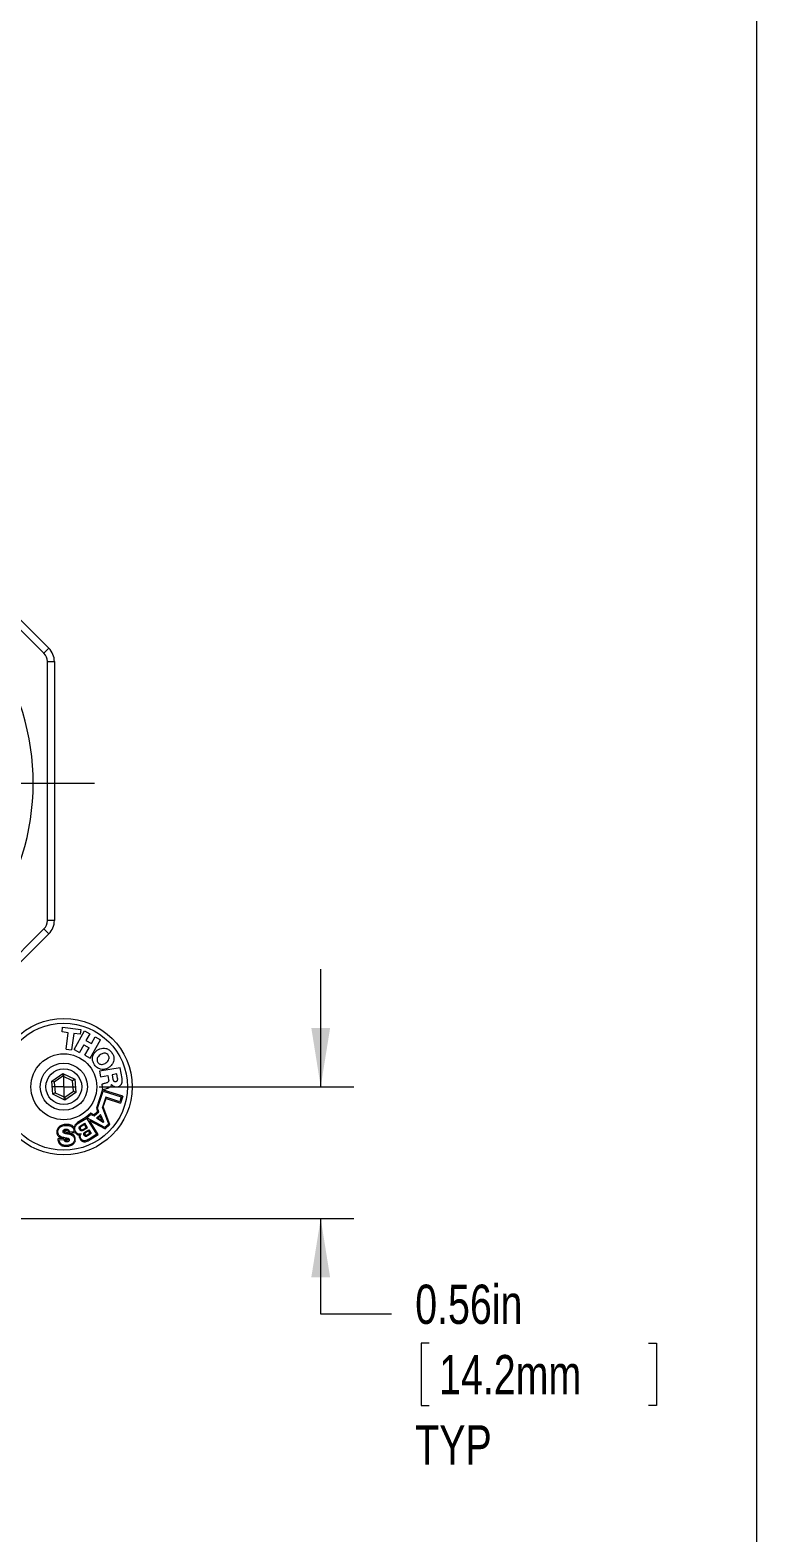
# Model space of a CAD drawing. Header units: inches. Extents: x 0.1 to 10.9, y 0 to 8.5.
# Drawn here: x 9.401 to 10.944, y 2.325 to 5.517 of the extents above; entities that cross this region are included whole.
import ezdxf

# ---------------------------------------------------------------- set-up
doc = ezdxf.new("R2010")
doc.units = ezdxf.units.IN
doc.header["$MEASUREMENT"] = 0
doc.styles.add('SLDTEXTSTYLE0', font='TXT', dxfattribs={"width": 0.75})
doc.dimstyles.new('SLDDIMSTYLE1', dxfattribs={"dimtxt": 0.083333, "dimasz": 0.125, "dimexe": 0, "dimexo": 0.0625, "dimgap": 0.020833, "dimtad": 0, "dimtih": 1, "dimtoh": 1, "dimlfac": 2, "dimrnd": 1e-09, "dimdsep": 46, "dimtxsty": 'SLDTEXTSTYLE0', "dimsah": 1, "dimcen": 0.09, "dimadec": 0, "dimazin": 2, "dimtfac": 1, "dimtmove": 0, "dimatfit": 0, "dimfxl": 1, "dimfrac": 2, "dimtolj": 1, "dimtzin": 12, "dimarcsym": 0})

# ---------------------------------------------------------------- blocks, each defined once
blk = doc.blocks.new('_D_5')
at = {"color": 8, "linetype": 'Continuous', "lineweight": 0}
for p, q in [((10.018, 3.2731), (10.018, 3.5231)), ((9.5474, 3.2731), (10.088, 3.2731)), ((9.0674, 2.9931), (10.088, 2.9931)), ((10.018, 2.7902), (10.018, 2.9931)), ((10.168, 2.7902), (10.018, 2.7902)), ((10.2483, 2.7283), (10.2314, 2.7283)), ((10.2314, 2.7283), (10.2314, 2.5959)), ((10.7143, 2.7283), (10.7312, 2.7283)), ((10.7312, 2.7283), (10.7312, 2.5959)), ((10.2314, 2.5959), (10.2483, 2.5959)), ((10.7312, 2.5959), (10.7143, 2.5959))]:
    blk.add_line(p, q, dxfattribs=at)
for points in [[(10.018, 3.2731), (10.038, 3.3981), (9.998, 3.3981)], [(10.018, 2.9931), (9.998, 2.8681), (10.038, 2.8681)]]:
    blk.add_solid(points, dxfattribs=at)
at = {"color": 8, "linetype": 'Continuous', "lineweight": 0, "char_height": 0.08333, "attachment_point": 1, "style": 'SLDTEXTSTYLE0'}
for s, insert in [('0.56in', (10.2187, 2.8527)), ('14.2mm', (10.2694, 2.7033)), ('TYP', (10.2187, 2.554))]:
    blk.add_mtext(s, dxfattribs=dict(at, insert=insert))
blk = doc.blocks.new('SW_CENTERMARKSYMBOL_1')
at = {"color": 0, "linetype": 'Continuous', "lineweight": 0}
for p, q in [((0, 0.05), (0, 0.6316)), ((-0.05, 0), (-1.0303, 0)), ((0, 0), (-0.025, 0)), ((0, 0), (0, 0.025)), ((0, 0), (0, -0.025)), ((0, 0), (0.025, 0)), ((0.05, 0), (0.6453, 0)), ((0, -0.05), (0, -1.011))]:
    blk.add_line(p, q, dxfattribs=at)
blk = doc.blocks.new('SW_CENTERMARKSYMBOL_3')
at = {"color": 0, "linetype": 'Continuous', "lineweight": 0}
for q in [(-0.025, 0), (0, 0.025), (0, -0.025), (0.025, 0)]:
    blk.add_line((0, 0), q, dxfattribs=at)

msp = doc.modelspace()

# ---------------------------------------------------------------- linework, layer by layer
at = {"color": 7, "linetype": 'Continuous', "lineweight": 0}
for p, q in [((10.9445, 0.0356), (10.9445, 8.4506)), ((9.4301, 4.1937), (9.1681, 4.4557)), ((9.1787, 4.4663), (9.4407, 4.2043)), ((9.4301, 4.1937), (9.4407, 4.2043)), ((9.4374, 3.6261), (9.4374, 4.1761)), ((9.4374, 4.1761), (9.4524, 4.1761)), ((9.4524, 4.1761), (9.4524, 3.6261)), ((9.3414, 3.5196), (9.4301, 3.6084)), ((9.4407, 3.5978), (9.4301, 3.6084)), ((9.4524, 3.6261), (9.4374, 3.6261)), ((9.4407, 3.5978), (9.352, 3.509)), ((9.4686, 3.3895), (9.4699, 3.3995)), ((9.4819, 3.3877), (9.4686, 3.3895)), ((9.4699, 3.3995), (9.5083, 3.3944)), ((9.4773, 3.3531), (9.4819, 3.3877)), ((9.4936, 3.3862), (9.4889, 3.3516)), ((9.5069, 3.3844), (9.4936, 3.3862)), ((9.4943, 3.3525), (9.5161, 3.3918)), ((9.5083, 3.3944), (9.5069, 3.3844)), ((9.5161, 3.3918), (9.5275, 3.3855)), ((9.5275, 3.3855), (9.5195, 3.3711)), ((9.4773, 3.3531), (9.4889, 3.3516)), ((9.4943, 3.3525), (9.5056, 3.3461)), ((9.5146, 3.3623), (9.5056, 3.3461)), ((9.5146, 3.3623), (9.526, 3.356)), ((9.517, 3.3398), (9.526, 3.356)), ((9.5195, 3.3711), (9.5309, 3.3648)), ((9.5284, 3.3335), (9.5503, 3.3728)), ((9.5309, 3.3648), (9.5389, 3.3791)), ((9.5389, 3.3791), (9.5503, 3.3728)), ((9.517, 3.3398), (9.5284, 3.3335)), ((9.4468, 3.2852), (9.4701, 3.3013)), ((9.4706, 3.2955), (9.4521, 3.2827)), ((9.4701, 3.3013), (9.4957, 3.2892)), ((9.4701, 3.3013), (9.4706, 3.2955)), ((9.491, 3.2859), (9.4706, 3.2955)), ((9.4957, 3.2892), (9.491, 3.2859)), ((9.4957, 3.2892), (9.498, 3.2609)), ((9.5924, 3.3133), (9.548, 3.3058)), ((9.548, 3.3058), (9.55, 3.2942)), ((9.55, 3.2942), (9.5662, 3.297)), ((9.5662, 3.297), (9.5676, 3.2882)), ((9.5852, 3.3002), (9.5752, 3.2985)), ((9.5752, 3.2985), (9.5768, 3.2887)), ((9.5867, 3.2909), (9.5852, 3.3002)), ((9.5962, 3.2906), (9.5924, 3.3133)), ((9.4491, 3.257), (9.4468, 3.2852)), ((9.4521, 3.2827), (9.4468, 3.2852)), ((9.4539, 3.2602), (9.4491, 3.257)), ((9.4747, 3.2448), (9.4491, 3.257)), ((9.4521, 3.2827), (9.4539, 3.2602)), ((9.4539, 3.2602), (9.4743, 3.2506)), ((9.4743, 3.2506), (9.4928, 3.2634)), ((9.498, 3.2609), (9.4747, 3.2448)), ((9.4928, 3.2634), (9.491, 3.2859)), ((9.498, 3.2609), (9.4928, 3.2634)), ((9.5546, 3.2669), (9.5417, 3.2274)), ((9.544, 3.2276), (9.5559, 3.2639)), ((9.5528, 3.2776), (9.5546, 3.2669)), ((9.5547, 3.2669), (9.5567, 3.2672)), ((9.5547, 3.2668), (9.5547, 3.2669)), ((9.5974, 3.2528), (9.5547, 3.2668)), ((9.5559, 3.2639), (9.5945, 3.2513)), ((9.574, 3.278), (9.5741, 3.278)), ((9.4743, 3.2506), (9.4747, 3.2448)), ((9.5417, 3.2274), (9.544, 3.2207)), ((9.5465, 3.2196), (9.544, 3.2276)), ((9.5613, 3.251), (9.5542, 3.2294)), ((9.5678, 3.1935), (9.5542, 3.2294)), ((9.5561, 3.2301), (9.5621, 3.2483)), ((9.5703, 3.1927), (9.5561, 3.2301)), ((9.5912, 3.2412), (9.5613, 3.251)), ((9.5621, 3.2483), (9.5926, 3.2383)), ((9.5945, 3.2513), (9.5912, 3.2412)), ((9.5974, 3.2528), (9.5926, 3.2383)), ((9.4785, 3.1932), (9.4753, 3.1931)), ((9.5201, 3.2084), (9.5015, 3.1969)), ((9.5046, 3.1963), (9.5212, 3.2066)), ((9.5079, 3.19), (9.5168, 3.1955)), ((9.5161, 3.1928), (9.5094, 3.1886)), ((9.5199, 3.1866), (9.5161, 3.1928)), ((9.5227, 3.1858), (9.5168, 3.1955)), ((9.5295, 3.2167), (9.5201, 3.2084)), ((9.5426, 3.1721), (9.5212, 3.2066)), ((9.5213, 3.2067), (9.5218, 3.2071)), ((9.5598, 3.1864), (9.5213, 3.2067)), ((9.5218, 3.2071), (9.5298, 3.2141)), ((9.5218, 3.2071), (9.5218, 3.2071)), ((9.5456, 3.1713), (9.5271, 3.2011)), ((9.5271, 3.2011), (9.5599, 3.1835)), ((9.5359, 3.2135), (9.5295, 3.2167)), ((9.5298, 3.2141), (9.5366, 3.211)), ((9.544, 3.2207), (9.5359, 3.2135)), ((9.5366, 3.211), (9.5465, 3.2196)), ((9.5415, 3.2062), (9.5505, 3.2142)), ((9.5561, 3.1974), (9.5415, 3.2062)), ((9.5498, 3.2107), (9.5451, 3.2065)), ((9.5451, 3.2065), (9.5539, 3.2012)), ((9.5539, 3.2012), (9.5498, 3.2107)), ((9.5573, 3.1985), (9.5505, 3.2142)), ((9.5573, 3.1985), (9.5561, 3.1974)), ((9.5678, 3.1935), (9.5598, 3.1864)), ((9.5599, 3.1835), (9.5703, 3.1927)), ((9.4721, 3.1632), (9.4598, 3.1622)), ((9.4622, 3.1602), (9.4728, 3.161)), ((9.4831, 3.1746), (9.4975, 3.1757)), ((9.4946, 3.1774), (9.4845, 3.1766)), ((9.4962, 3.1647), (9.4957, 3.1664)), ((9.4984, 3.1763), (9.4968, 3.1792)), ((9.4975, 3.1757), (9.4983, 3.174)), ((9.5053, 3.166), (9.5055, 3.1654)), ((9.5132, 3.1824), (9.5199, 3.1866)), ((9.5227, 3.1858), (9.5138, 3.1803)), ((9.5172, 3.1769), (9.5252, 3.1818)), ((9.5245, 3.1791), (9.5189, 3.1756)), ((9.5219, 3.1708), (9.5275, 3.1742)), ((9.5304, 3.1735), (9.5224, 3.1685)), ((9.5275, 3.1742), (9.5245, 3.1791)), ((9.5252, 3.1818), (9.5304, 3.1735)), ((9.5426, 3.1721), (9.5265, 3.162)), ((9.5287, 3.1608), (9.5456, 3.1713)), ((9.4964, 3.1567), (9.4957, 3.1554)), ((9.5096, 3.1585), (9.5094, 3.1586))]:
    msp.add_line(p, q, dxfattribs=at)
for radius in [0.145, 0.135, 0.07, 0.05, 0.038]:
    msp.add_circle((9.4724, 3.2731), radius, dxfattribs=at)
for centre, radius, start, end in [((8.8924, 3.9181), 0.515, 267.0998, 182.9002), ((9.4124, 4.1761), 0.025, 0, 45), ((9.4124, 4.1761), 0.04, 0, 45), ((9.4124, 3.6261), 0.025, 315.0024, 0), ((9.4124, 3.6261), 0.04, 315.0024, 0), ((9.4877, 3.1788), 0.00701, 348.5109, 16.0462), ((9.4733, 3.16), 0.0233, 351.9224, 11.6838), ((9.5064, 3.1656), 0.001, 191.1134, 201.5454), ((9.5329, 3.1767), 0.0297, 202.8176, 217.0913), ((9.51, 3.1595), 0.001, 221.1677, 239.1574)]:
    msp.add_arc(centre, radius, start, end, dxfattribs=at)
for points, knots in [([(9.5431, 3.3505), (9.5451, 3.3516), (9.5489, 3.3538), (9.5553, 3.3552), (9.562, 3.3548), (9.569, 3.3517), (9.5725, 3.3477), (9.5743, 3.3455)], [0, 0, 0, 0, 0.192667, 0.373966, 0.549628, 0.761878, 1, 1, 1, 1]), ([(9.5431, 3.3505), (9.5451, 3.3516), (9.5489, 3.3538), (9.5553, 3.3552), (9.562, 3.3548), (9.569, 3.3517), (9.5725, 3.3477), (9.5743, 3.3455)], [0, 0, 0, 0, 0.192667, 0.373966, 0.549628, 0.761878, 1, 1, 1, 1]), ([(9.5377, 3.3193), (9.5365, 3.3213), (9.5341, 3.3253), (9.5329, 3.332), (9.5339, 3.3387), (9.5373, 3.3453), (9.5411, 3.3487), (9.5431, 3.3505)], [0, 0, 0, 0, 0.2045038, 0.3879526, 0.5636201, 0.7745043, 1, 1, 1, 1]), ([(9.5377, 3.3193), (9.5365, 3.3213), (9.5341, 3.3253), (9.5329, 3.332), (9.5339, 3.3387), (9.5373, 3.3453), (9.5411, 3.3487), (9.5431, 3.3505)], [0, 0, 0, 0, 0.2045038, 0.3879526, 0.5636201, 0.7745043, 1, 1, 1, 1]), ([(9.5498, 3.3409), (9.5484, 3.3398), (9.5456, 3.3376), (9.5433, 3.3336), (9.5428, 3.3301), (9.5433, 3.3273), (9.5443, 3.3256), (9.5448, 3.3247)], [0, 0, 0, 0, 0.289123, 0.558792, 0.695871, 0.838864, 1, 1, 1, 1]), ([(9.5498, 3.3409), (9.5484, 3.3398), (9.5456, 3.3376), (9.5433, 3.3336), (9.5428, 3.3301), (9.5433, 3.3273), (9.5443, 3.3256), (9.5448, 3.3247)], [0, 0, 0, 0, 0.289123, 0.558792, 0.695871, 0.838864, 1, 1, 1, 1]), ([(9.5448, 3.3247), (9.5456, 3.3237), (9.5472, 3.3218), (9.5506, 3.3205), (9.5543, 3.3204), (9.5581, 3.3215), (9.5605, 3.323), (9.5618, 3.3238)], [0, 0, 0, 0, 0.200889, 0.378038, 0.553549, 0.771374, 1, 1, 1, 1]), ([(9.5448, 3.3247), (9.5456, 3.3237), (9.5472, 3.3218), (9.5506, 3.3205), (9.5543, 3.3204), (9.5581, 3.3215), (9.5605, 3.323), (9.5618, 3.3238)], [0, 0, 0, 0, 0.200889, 0.378038, 0.553549, 0.771374, 1, 1, 1, 1]), ([(9.5668, 3.34), (9.566, 3.341), (9.5644, 3.3429), (9.561, 3.3443), (9.5573, 3.3443), (9.5535, 3.3432), (9.5511, 3.3417), (9.5498, 3.3409)], [0, 0, 0, 0, 0.2008793, 0.3780213, 0.5535335, 0.7713594, 1, 1, 1, 1]), ([(9.5668, 3.34), (9.566, 3.341), (9.5644, 3.3429), (9.561, 3.3443), (9.5573, 3.3443), (9.5535, 3.3432), (9.5511, 3.3417), (9.5498, 3.3409)], [0, 0, 0, 0, 0.2008793, 0.3780213, 0.5535335, 0.7713594, 1, 1, 1, 1]), ([(9.5618, 3.3238), (9.5632, 3.325), (9.566, 3.3272), (9.5683, 3.3312), (9.5688, 3.3347), (9.5683, 3.3375), (9.5673, 3.3392), (9.5668, 3.34)], [0, 0, 0, 0, 0.289137, 0.558792, 0.695861, 0.838854, 1, 1, 1, 1]), ([(9.5618, 3.3238), (9.5632, 3.325), (9.566, 3.3272), (9.5683, 3.3312), (9.5688, 3.3347), (9.5683, 3.3375), (9.5673, 3.3392), (9.5668, 3.34)], [0, 0, 0, 0, 0.289137, 0.558792, 0.695861, 0.838854, 1, 1, 1, 1]), ([(9.5743, 3.3455), (9.5756, 3.3435), (9.578, 3.3395), (9.5792, 3.3328), (9.5782, 3.3261), (9.5748, 3.3195), (9.5709, 3.3161), (9.5689, 3.3143)], [0, 0, 0, 0, 0.204468, 0.387864, 0.563501, 0.774409, 1, 1, 1, 1]), ([(9.5743, 3.3455), (9.5756, 3.3435), (9.578, 3.3395), (9.5792, 3.3328), (9.5782, 3.3261), (9.5748, 3.3195), (9.5709, 3.3161), (9.5689, 3.3143)], [0, 0, 0, 0, 0.204468, 0.387864, 0.563501, 0.774409, 1, 1, 1, 1]), ([(9.5689, 3.3143), (9.567, 3.3131), (9.5632, 3.3109), (9.5567, 3.3095), (9.55, 3.31), (9.543, 3.313), (9.5396, 3.3171), (9.5377, 3.3193)], [0, 0, 0, 0, 0.192578, 0.373836, 0.549508, 0.761815, 1, 1, 1, 1]), ([(9.5689, 3.3143), (9.567, 3.3131), (9.5632, 3.3109), (9.5567, 3.3095), (9.55, 3.31), (9.543, 3.313), (9.5396, 3.3171), (9.5377, 3.3193)], [0, 0, 0, 0, 0.192578, 0.373836, 0.549508, 0.761815, 1, 1, 1, 1]), ([(9.5676, 3.2882), (9.5677, 3.2875), (9.5678, 3.2864), (9.5675, 3.2848), (9.5667, 3.2835), (9.5653, 3.2821), (9.5628, 3.2809), (9.5608, 3.2804), (9.5597, 3.2801)], [0, 0, 0, 0, 0.145585, 0.268407, 0.381, 0.49354, 0.736084, 1, 1, 1, 1]), ([(9.5676, 3.2882), (9.5677, 3.2875), (9.5678, 3.2864), (9.5675, 3.2848), (9.5667, 3.2835), (9.5653, 3.2821), (9.5628, 3.2809), (9.5608, 3.2804), (9.5597, 3.2801)], [0, 0, 0, 0, 0.145585, 0.268407, 0.381, 0.49354, 0.736084, 1, 1, 1, 1]), ([(9.5768, 3.2887), (9.5769, 3.2881), (9.5772, 3.287), (9.578, 3.2856), (9.5792, 3.2846), (9.581, 3.284), (9.5822, 3.2842), (9.5829, 3.2843)], [0, 0, 0, 0, 0.2111298, 0.3927035, 0.5599144, 0.7634402, 1, 1, 1, 1]), ([(9.5768, 3.2887), (9.5769, 3.2881), (9.5772, 3.287), (9.578, 3.2856), (9.5792, 3.2846), (9.581, 3.284), (9.5822, 3.2842), (9.5829, 3.2843)], [0, 0, 0, 0, 0.2111298, 0.3927035, 0.5599144, 0.7634402, 1, 1, 1, 1]), ([(9.5829, 3.2843), (9.5835, 3.2844), (9.5845, 3.2847), (9.5858, 3.2857), (9.5866, 3.2871), (9.5869, 3.2889), (9.5868, 3.2902), (9.5867, 3.2909)], [0, 0, 0, 0, 0.1970257, 0.3714282, 0.5434055, 0.7603073, 1, 1, 1, 1]), ([(9.5829, 3.2843), (9.5835, 3.2844), (9.5845, 3.2847), (9.5858, 3.2857), (9.5866, 3.2871), (9.5869, 3.2889), (9.5868, 3.2902), (9.5867, 3.2909)], [0, 0, 0, 0, 0.1970257, 0.3714282, 0.5434055, 0.7603073, 1, 1, 1, 1]), ([(9.5864, 3.2729), (9.5879, 3.2733), (9.5907, 3.274), (9.594, 3.2769), (9.596, 3.2808), (9.5968, 3.2855), (9.5964, 3.2889), (9.5962, 3.2906)], [0, 0, 0, 0, 0.201651, 0.379405, 0.55478, 0.771811, 1, 1, 1, 1]), ([(9.5864, 3.2729), (9.5879, 3.2733), (9.5907, 3.274), (9.594, 3.2769), (9.596, 3.2808), (9.5968, 3.2855), (9.5964, 3.2889), (9.5962, 3.2906)], [0, 0, 0, 0, 0.201651, 0.379405, 0.55478, 0.771811, 1, 1, 1, 1]), ([(9.5597, 3.2801), (9.5591, 3.28), (9.5578, 3.2797), (9.5559, 3.2791), (9.5541, 3.2785), (9.5532, 3.2779), (9.5528, 3.2776)], [0, 0, 0, 0, 0.227476, 0.549496, 0.800721, 1, 1, 1, 1]), ([(9.5597, 3.2801), (9.5591, 3.28), (9.5578, 3.2797), (9.5559, 3.2791), (9.5541, 3.2785), (9.5532, 3.2779), (9.5528, 3.2776)], [0, 0, 0, 0, 0.227476, 0.549496, 0.800721, 1, 1, 1, 1]), ([(9.5567, 3.2672), (9.5583, 3.2678), (9.5608, 3.2688), (9.5634, 3.2695), (9.5644, 3.2697)], [0, 0, 0, 0, 0.625981, 1, 1, 1, 1]), ([(9.5567, 3.2672), (9.5583, 3.2678), (9.5608, 3.2688), (9.5634, 3.2695), (9.5644, 3.2697)], [0, 0, 0, 0, 0.625981, 1, 1, 1, 1]), ([(9.5644, 3.2697), (9.5656, 3.2701), (9.5681, 3.2708), (9.5711, 3.2726), (9.5734, 3.275), (9.5738, 3.277), (9.574, 3.278)], [0, 0, 0, 0, 0.28083, 0.563545, 0.7772, 1, 1, 1, 1]), ([(9.5644, 3.2697), (9.5656, 3.2701), (9.5681, 3.2708), (9.5711, 3.2726), (9.5734, 3.275), (9.5738, 3.277), (9.574, 3.278)], [0, 0, 0, 0, 0.28083, 0.563545, 0.7772, 1, 1, 1, 1]), ([(9.5741, 3.278), (9.5749, 3.2769), (9.5765, 3.2748), (9.5809, 3.2726), (9.5843, 3.2728), (9.5864, 3.2729)], [0, 0, 0, 0, 0.286108, 0.560252, 1, 1, 1, 1]), ([(9.5741, 3.278), (9.5749, 3.2769), (9.5765, 3.2748), (9.5809, 3.2726), (9.5843, 3.2728), (9.5864, 3.2729)], [0, 0, 0, 0, 0.286108, 0.560252, 1, 1, 1, 1]), ([(9.4753, 3.1931), (9.4725, 3.1926), (9.4672, 3.1917), (9.4612, 3.1874), (9.4578, 3.1819), (9.4576, 3.1782), (9.4575, 3.1764)], [0, 0, 0, 0, 0.314909, 0.592704, 0.795764, 1, 1, 1, 1]), ([(9.4753, 3.1931), (9.4725, 3.1926), (9.4672, 3.1917), (9.4612, 3.1874), (9.4578, 3.1819), (9.4576, 3.1782), (9.4575, 3.1764)], [0, 0, 0, 0, 0.314909, 0.592704, 0.795764, 1, 1, 1, 1]), ([(9.4939, 3.1864), (9.4932, 3.1874), (9.4917, 3.1896), (9.4879, 3.1917), (9.4834, 3.193), (9.4803, 3.1931), (9.4785, 3.1932)], [0, 0, 0, 0, 0.20675, 0.460464, 0.705014, 1, 1, 1, 1]), ([(9.4939, 3.1864), (9.4932, 3.1874), (9.4917, 3.1896), (9.4879, 3.1917), (9.4834, 3.193), (9.4803, 3.1931), (9.4785, 3.1932)], [0, 0, 0, 0, 0.20675, 0.460464, 0.705014, 1, 1, 1, 1]), ([(9.5015, 3.1969), (9.5004, 3.1961), (9.4983, 3.1945), (9.4954, 3.1911), (9.4945, 3.1881), (9.4939, 3.1864)], [0, 0, 0, 0, 0.303511, 0.592124, 1, 1, 1, 1]), ([(9.5015, 3.1969), (9.5004, 3.1961), (9.4983, 3.1945), (9.4954, 3.1911), (9.4945, 3.1881), (9.4939, 3.1864)], [0, 0, 0, 0, 0.303511, 0.592124, 1, 1, 1, 1]), ([(9.4968, 3.1792), (9.4963, 3.1805), (9.4955, 3.1829), (9.4959, 3.1867), (9.4976, 3.1903), (9.5005, 3.1936), (9.5032, 3.1954), (9.5046, 3.1963)], [0, 0, 0, 0, 0.192428, 0.364896, 0.537621, 0.757449, 1, 1, 1, 1]), ([(9.4968, 3.1792), (9.4963, 3.1805), (9.4955, 3.1829), (9.4959, 3.1867), (9.4976, 3.1903), (9.5005, 3.1936), (9.5032, 3.1954), (9.5046, 3.1963)], [0, 0, 0, 0, 0.192428, 0.364896, 0.537621, 0.757449, 1, 1, 1, 1]), ([(9.4575, 3.1764), (9.4577, 3.1749), (9.4581, 3.1722), (9.4599, 3.1686), (9.4629, 3.166), (9.467, 3.1642), (9.4701, 3.1636), (9.4718, 3.1632)], [0, 0, 0, 0, 0.208194, 0.382386, 0.547554, 0.75763, 1, 1, 1, 1]), ([(9.4575, 3.1764), (9.4577, 3.1749), (9.4581, 3.1722), (9.4599, 3.1686), (9.4629, 3.166), (9.467, 3.1642), (9.4701, 3.1636), (9.4718, 3.1632)], [0, 0, 0, 0, 0.208194, 0.382386, 0.547554, 0.75763, 1, 1, 1, 1]), ([(9.4597, 3.1756), (9.4597, 3.1774), (9.4597, 3.1806), (9.462, 3.185), (9.4657, 3.1882), (9.4706, 3.1903), (9.4744, 3.1908), (9.4763, 3.191)], [0, 0, 0, 0, 0.202997, 0.380346, 0.554847, 0.77141, 1, 1, 1, 1]), ([(9.4597, 3.1756), (9.4597, 3.1774), (9.4597, 3.1806), (9.462, 3.185), (9.4657, 3.1882), (9.4706, 3.1903), (9.4744, 3.1908), (9.4763, 3.191)], [0, 0, 0, 0, 0.202997, 0.380346, 0.554847, 0.77141, 1, 1, 1, 1]), ([(9.4724, 3.1649), (9.4707, 3.1653), (9.4674, 3.166), (9.4633, 3.1681), (9.4604, 3.1715), (9.46, 3.1742), (9.4597, 3.1756)], [0, 0, 0, 0, 0.283784, 0.553722, 0.762443, 1, 1, 1, 1]), ([(9.4724, 3.1649), (9.4707, 3.1653), (9.4674, 3.166), (9.4633, 3.1681), (9.4604, 3.1715), (9.46, 3.1742), (9.4597, 3.1756)], [0, 0, 0, 0, 0.283784, 0.553722, 0.762443, 1, 1, 1, 1]), ([(9.4598, 3.1622), (9.4599, 3.1609), (9.4602, 3.1581), (9.4615, 3.1539), (9.464, 3.1505), (9.4671, 3.1484), (9.4705, 3.1471), (9.4748, 3.1464), (9.478, 3.1465), (9.4797, 3.1466)], [0, 0, 0, 0, 0.136964, 0.287336, 0.447787, 0.553572, 0.675423, 0.821486, 1, 1, 1, 1]), ([(9.4598, 3.1622), (9.4599, 3.1609), (9.4602, 3.1581), (9.4615, 3.1539), (9.464, 3.1505), (9.4671, 3.1484), (9.4705, 3.1471), (9.4748, 3.1464), (9.478, 3.1465), (9.4797, 3.1466)], [0, 0, 0, 0, 0.136964, 0.287336, 0.447787, 0.553572, 0.675423, 0.821486, 1, 1, 1, 1]), ([(9.4763, 3.1823), (9.4756, 3.1822), (9.474, 3.182), (9.472, 3.1812), (9.4707, 3.18), (9.4702, 3.1787), (9.4702, 3.178), (9.4702, 3.1777)], [0, 0, 0, 0, 0.277055, 0.534547, 0.763847, 0.8771, 1, 1, 1, 1]), ([(9.4763, 3.1823), (9.4756, 3.1822), (9.474, 3.182), (9.472, 3.1812), (9.4707, 3.18), (9.4702, 3.1787), (9.4702, 3.178), (9.4702, 3.1777)], [0, 0, 0, 0, 0.277055, 0.534547, 0.763847, 0.8771, 1, 1, 1, 1]), ([(9.4702, 3.1777), (9.4703, 3.1773), (9.4704, 3.1764), (9.4717, 3.1751), (9.4744, 3.1741), (9.4781, 3.1734), (9.4808, 3.173), (9.4823, 3.1727)], [0, 0, 0, 0, 0.089589, 0.178596, 0.397041, 0.678972, 1, 1, 1, 1]), ([(9.4702, 3.1777), (9.4703, 3.1773), (9.4704, 3.1764), (9.4717, 3.1751), (9.4744, 3.1741), (9.4781, 3.1734), (9.4808, 3.173), (9.4823, 3.1727)], [0, 0, 0, 0, 0.089589, 0.178596, 0.397041, 0.678972, 1, 1, 1, 1]), ([(9.4718, 3.1632), (9.4719, 3.1632), (9.472, 3.1632), (9.4721, 3.1632), (9.4721, 3.1632)], [0, 0, 0, 0, 0.5579852, 1, 1, 1, 1]), ([(9.4845, 3.1605), (9.4844, 3.1608), (9.4843, 3.1616), (9.4829, 3.1628), (9.4803, 3.1635), (9.4766, 3.1642), (9.4738, 3.1646), (9.4724, 3.1649)], [0, 0, 0, 0, 0.0802595, 0.1641021, 0.3823988, 0.6704058, 1, 1, 1, 1]), ([(9.4845, 3.1605), (9.4844, 3.1608), (9.4843, 3.1616), (9.4829, 3.1628), (9.4803, 3.1635), (9.4766, 3.1642), (9.4738, 3.1646), (9.4724, 3.1649)], [0, 0, 0, 0, 0.0802595, 0.1641021, 0.3823988, 0.6704058, 1, 1, 1, 1]), ([(9.4728, 3.1781), (9.4729, 3.1784), (9.473, 3.1788), (9.4733, 3.1794), (9.4737, 3.1799), (9.4744, 3.1802), (9.4754, 3.1804), (9.4768, 3.1803), (9.4778, 3.1802), (9.4784, 3.1801)], [0, 0, 0, 0, 0.1058647, 0.2001955, 0.2906111, 0.3871743, 0.5419603, 0.7424199, 1, 1, 1, 1]), ([(9.4728, 3.1781), (9.4729, 3.1784), (9.473, 3.1788), (9.4733, 3.1794), (9.4737, 3.1799), (9.4744, 3.1802), (9.4754, 3.1804), (9.4768, 3.1803), (9.4778, 3.1802), (9.4784, 3.1801)], [0, 0, 0, 0, 0.1058647, 0.2001955, 0.2906111, 0.3871743, 0.5419603, 0.7424199, 1, 1, 1, 1]), ([(9.4828, 3.1747), (9.4816, 3.1749), (9.4793, 3.1754), (9.4761, 3.1763), (9.4741, 3.177), (9.4731, 3.1776), (9.4729, 3.1778), (9.4728, 3.178), (9.4728, 3.1781), (9.4728, 3.1781)], [0, 0, 0, 0, 0.353438, 0.664625, 0.889231, 0.957693, 0.973946, 0.987623, 1, 1, 1, 1]), ([(9.4828, 3.1747), (9.4816, 3.1749), (9.4793, 3.1754), (9.4761, 3.1763), (9.4741, 3.177), (9.4731, 3.1776), (9.4729, 3.1778), (9.4728, 3.178), (9.4728, 3.1781), (9.4728, 3.1781)], [0, 0, 0, 0, 0.353438, 0.664625, 0.889231, 0.957693, 0.973946, 0.987623, 1, 1, 1, 1]), ([(9.4728, 3.161), (9.4728, 3.1606), (9.4729, 3.1598), (9.4734, 3.1587), (9.4741, 3.1579), (9.4754, 3.1571), (9.4773, 3.1566), (9.4789, 3.1566), (9.4797, 3.1566)], [0, 0, 0, 0, 0.137422, 0.258597, 0.373662, 0.490017, 0.737395, 1, 1, 1, 1]), ([(9.4728, 3.161), (9.4728, 3.1606), (9.4729, 3.1598), (9.4734, 3.1587), (9.4741, 3.1579), (9.4754, 3.1571), (9.4773, 3.1566), (9.4789, 3.1566), (9.4797, 3.1566)], [0, 0, 0, 0, 0.137422, 0.258597, 0.373662, 0.490017, 0.737395, 1, 1, 1, 1]), ([(9.4751, 3.161), (9.475, 3.1613), (9.4749, 3.1619), (9.4749, 3.1624), (9.4749, 3.1627)], [0, 0, 0, 0, 0.5174383, 1, 1, 1, 1]), ([(9.4749, 3.1627), (9.476, 3.1625), (9.478, 3.1622), (9.4802, 3.1618), (9.4813, 3.1614), (9.4818, 3.1612), (9.4822, 3.1608), (9.4822, 3.1605), (9.4822, 3.1604)], [0, 0, 0, 0, 0.449125, 0.73408, 0.826993, 0.895059, 0.9481, 1, 1, 1, 1]), ([(9.4749, 3.1627), (9.476, 3.1625), (9.478, 3.1622), (9.4802, 3.1618), (9.4813, 3.1614), (9.4818, 3.1612), (9.4822, 3.1608), (9.4822, 3.1605), (9.4822, 3.1604)], [0, 0, 0, 0, 0.449125, 0.73408, 0.826993, 0.895059, 0.9481, 1, 1, 1, 1]), ([(9.4751, 3.161), (9.475, 3.1613), (9.4749, 3.1619), (9.4749, 3.1624), (9.4749, 3.1627)], [0, 0, 0, 0, 0.5174383, 1, 1, 1, 1]), ([(9.4787, 3.1592), (9.4783, 3.1592), (9.4776, 3.1592), (9.4766, 3.1593), (9.4759, 3.1596), (9.4753, 3.1602), (9.4752, 3.1607), (9.4751, 3.161)], [0, 0, 0, 0, 0.269688, 0.474984, 0.635126, 0.804364, 1, 1, 1, 1]), ([(9.4787, 3.1592), (9.4783, 3.1592), (9.4776, 3.1592), (9.4766, 3.1593), (9.4759, 3.1596), (9.4753, 3.1602), (9.4752, 3.1607), (9.4751, 3.161)], [0, 0, 0, 0, 0.269688, 0.474984, 0.635126, 0.804364, 1, 1, 1, 1]), ([(9.4763, 3.191), (9.4785, 3.191), (9.4829, 3.1911), (9.4885, 3.1889), (9.4926, 3.1853), (9.4938, 3.1823), (9.4944, 3.1807)], [0, 0, 0, 0, 0.296067, 0.570525, 0.779216, 1, 1, 1, 1]), ([(9.4763, 3.191), (9.4785, 3.191), (9.4829, 3.1911), (9.4885, 3.1889), (9.4926, 3.1853), (9.4938, 3.1823), (9.4944, 3.1807)], [0, 0, 0, 0, 0.296067, 0.570525, 0.779216, 1, 1, 1, 1]), ([(9.4845, 3.1766), (9.4843, 3.1774), (9.4841, 3.1788), (9.483, 3.1806), (9.4812, 3.1818), (9.479, 3.1824), (9.4773, 3.1823), (9.4763, 3.1823)], [0, 0, 0, 0, 0.210707, 0.385025, 0.548448, 0.75671, 1, 1, 1, 1]), ([(9.4845, 3.1766), (9.4843, 3.1774), (9.4841, 3.1788), (9.483, 3.1806), (9.4812, 3.1818), (9.479, 3.1824), (9.4773, 3.1823), (9.4763, 3.1823)], [0, 0, 0, 0, 0.210707, 0.385025, 0.548448, 0.75671, 1, 1, 1, 1]), ([(9.4784, 3.1801), (9.4789, 3.1799), (9.4798, 3.1797), (9.481, 3.1792), (9.4818, 3.1785), (9.4827, 3.1771), (9.4828, 3.1757), (9.4828, 3.1747)], [0, 0, 0, 0, 0.198368, 0.356658, 0.48918, 0.610036, 1, 1, 1, 1]), ([(9.4784, 3.1801), (9.4789, 3.1799), (9.4798, 3.1797), (9.481, 3.1792), (9.4818, 3.1785), (9.4827, 3.1771), (9.4828, 3.1757), (9.4828, 3.1747)], [0, 0, 0, 0, 0.198368, 0.356658, 0.48918, 0.610036, 1, 1, 1, 1]), ([(9.4822, 3.1604), (9.4822, 3.1604), (9.4822, 3.1603), (9.4822, 3.1602), (9.4821, 3.1601), (9.4817, 3.1599), (9.4805, 3.1595), (9.4794, 3.1593), (9.4787, 3.1592)], [0, 0, 0, 0, 0.017409, 0.036523, 0.058716, 0.1474, 0.410516, 1, 1, 1, 1]), ([(9.4822, 3.1604), (9.4822, 3.1604), (9.4822, 3.1603), (9.4822, 3.1602), (9.4821, 3.1601), (9.4817, 3.1599), (9.4805, 3.1595), (9.4794, 3.1593), (9.4787, 3.1592)], [0, 0, 0, 0, 0.017409, 0.036523, 0.058716, 0.1474, 0.410516, 1, 1, 1, 1]), ([(9.495, 3.1619), (9.495, 3.1609), (9.495, 3.1589), (9.4938, 3.1553), (9.4905, 3.1517), (9.4852, 3.1492), (9.4814, 3.1487), (9.4794, 3.1484)], [0, 0, 0, 0, 0.134679, 0.257287, 0.494978, 0.745545, 1, 1, 1, 1]), ([(9.495, 3.1619), (9.495, 3.1609), (9.495, 3.1589), (9.4938, 3.1553), (9.4905, 3.1517), (9.4852, 3.1492), (9.4814, 3.1487), (9.4794, 3.1484)], [0, 0, 0, 0, 0.134679, 0.257287, 0.494978, 0.745545, 1, 1, 1, 1]), ([(9.4797, 3.1566), (9.4809, 3.1568), (9.4826, 3.1571), (9.4841, 3.1585), (9.4845, 3.1596), (9.4845, 3.1601), (9.4845, 3.1605)], [0, 0, 0, 0, 0.508339, 0.744843, 0.865694, 1, 1, 1, 1]), ([(9.4797, 3.1566), (9.4809, 3.1568), (9.4826, 3.1571), (9.4841, 3.1585), (9.4845, 3.1596), (9.4845, 3.1601), (9.4845, 3.1605)], [0, 0, 0, 0, 0.508339, 0.744843, 0.865694, 1, 1, 1, 1]), ([(9.4823, 3.1727), (9.4839, 3.1723), (9.4872, 3.1716), (9.491, 3.1697), (9.4933, 3.1673), (9.4946, 3.1648), (9.4949, 3.1629), (9.495, 3.1619)], [0, 0, 0, 0, 0.281262, 0.550865, 0.689311, 0.834742, 1, 1, 1, 1]), ([(9.4823, 3.1727), (9.4839, 3.1723), (9.4872, 3.1716), (9.491, 3.1697), (9.4933, 3.1673), (9.4946, 3.1648), (9.4949, 3.1629), (9.495, 3.1619)], [0, 0, 0, 0, 0.281262, 0.550865, 0.689311, 0.834742, 1, 1, 1, 1]), ([(9.4852, 3.1742), (9.4848, 3.1743), (9.4841, 3.1744), (9.4834, 3.1746), (9.4831, 3.1746)], [0, 0, 0, 0, 0.556935, 1, 1, 1, 1]), ([(9.4957, 3.1664), (9.4953, 3.1675), (9.4943, 3.1697), (9.4906, 3.1727), (9.4873, 3.1736), (9.4852, 3.1742)], [0, 0, 0, 0, 0.252692, 0.523866, 1, 1, 1, 1]), ([(9.4957, 3.1664), (9.4953, 3.1675), (9.4943, 3.1697), (9.4906, 3.1727), (9.4873, 3.1736), (9.4852, 3.1742)], [0, 0, 0, 0, 0.252692, 0.523866, 1, 1, 1, 1]), ([(9.4983, 3.174), (9.4988, 3.1733), (9.4999, 3.172), (9.5025, 3.1708), (9.5044, 3.1706), (9.5056, 3.1704)], [0, 0, 0, 0, 0.301015, 0.598634, 1, 1, 1, 1]), ([(9.4983, 3.174), (9.4988, 3.1733), (9.4999, 3.172), (9.5025, 3.1708), (9.5044, 3.1706), (9.5056, 3.1704)], [0, 0, 0, 0, 0.301015, 0.598634, 1, 1, 1, 1]), ([(9.5089, 3.1727), (9.5078, 3.1725), (9.5056, 3.1721), (9.5026, 3.1729), (9.5002, 3.1743), (9.499, 3.1756), (9.4984, 3.1763)], [0, 0, 0, 0, 0.2851525, 0.5577265, 0.7742047, 1, 1, 1, 1]), ([(9.5089, 3.1727), (9.5078, 3.1725), (9.5056, 3.1721), (9.5026, 3.1729), (9.5002, 3.1743), (9.499, 3.1756), (9.4984, 3.1763)], [0, 0, 0, 0, 0.2851525, 0.5577265, 0.7742047, 1, 1, 1, 1]), ([(9.5061, 3.1823), (9.5058, 3.1829), (9.5052, 3.184), (9.5051, 3.1859), (9.5055, 3.1876), (9.5065, 3.189), (9.5074, 3.1896), (9.5079, 3.19)], [0, 0, 0, 0, 0.237889, 0.435824, 0.615005, 0.81486, 1, 1, 1, 1]), ([(9.5061, 3.1823), (9.5058, 3.1829), (9.5052, 3.184), (9.5051, 3.1859), (9.5055, 3.1876), (9.5065, 3.189), (9.5074, 3.1896), (9.5079, 3.19)], [0, 0, 0, 0, 0.237889, 0.435824, 0.615005, 0.81486, 1, 1, 1, 1]), ([(9.5056, 3.1704), (9.5054, 3.1697), (9.505, 3.1682), (9.5052, 3.1667), (9.5053, 3.166)], [0, 0, 0, 0, 0.531692, 1, 1, 1, 1]), ([(9.5056, 3.1704), (9.5054, 3.1697), (9.505, 3.1682), (9.5052, 3.1667), (9.5053, 3.166)], [0, 0, 0, 0, 0.531692, 1, 1, 1, 1]), ([(9.5138, 3.1803), (9.5131, 3.18), (9.5118, 3.1793), (9.5097, 3.1793), (9.5082, 3.18), (9.507, 3.1809), (9.5064, 3.1818), (9.5061, 3.1823)], [0, 0, 0, 0, 0.258004, 0.507893, 0.648862, 0.809076, 1, 1, 1, 1]), ([(9.5138, 3.1803), (9.5131, 3.18), (9.5118, 3.1793), (9.5097, 3.1793), (9.5082, 3.18), (9.507, 3.1809), (9.5064, 3.1818), (9.5061, 3.1823)], [0, 0, 0, 0, 0.258004, 0.507893, 0.648862, 0.809076, 1, 1, 1, 1]), ([(9.5094, 3.1886), (9.509, 3.1883), (9.5081, 3.1877), (9.5074, 3.1865), (9.5071, 3.1853), (9.5073, 3.1843), (9.5076, 3.1837), (9.5078, 3.1834)], [0, 0, 0, 0, 0.255404, 0.523998, 0.668503, 0.822947, 1, 1, 1, 1]), ([(9.5094, 3.1886), (9.509, 3.1883), (9.5081, 3.1877), (9.5074, 3.1865), (9.5071, 3.1853), (9.5073, 3.1843), (9.5076, 3.1837), (9.5078, 3.1834)], [0, 0, 0, 0, 0.255404, 0.523998, 0.668503, 0.822947, 1, 1, 1, 1]), ([(9.5086, 3.1629), (9.5082, 3.1638), (9.5073, 3.1655), (9.5072, 3.1691), (9.5082, 3.1713), (9.5089, 3.1727)], [0, 0, 0, 0, 0.284663, 0.55915, 1, 1, 1, 1]), ([(9.5086, 3.1629), (9.5082, 3.1638), (9.5073, 3.1655), (9.5072, 3.1691), (9.5082, 3.1713), (9.5089, 3.1727)], [0, 0, 0, 0, 0.284663, 0.55915, 1, 1, 1, 1]), ([(9.5078, 3.1834), (9.508, 3.183), (9.5085, 3.1823), (9.5096, 3.1817), (9.5108, 3.1815), (9.512, 3.1818), (9.5128, 3.1822), (9.5132, 3.1824)], [0, 0, 0, 0, 0.219168, 0.402037, 0.573211, 0.780595, 1, 1, 1, 1]), ([(9.5078, 3.1834), (9.508, 3.183), (9.5085, 3.1823), (9.5096, 3.1817), (9.5108, 3.1815), (9.512, 3.1818), (9.5128, 3.1822), (9.5132, 3.1824)], [0, 0, 0, 0, 0.219168, 0.402037, 0.573211, 0.780595, 1, 1, 1, 1]), ([(9.5265, 3.162), (9.5249, 3.1611), (9.522, 3.1594), (9.5179, 3.1583), (9.5147, 3.1584), (9.5124, 3.1591), (9.5102, 3.1607), (9.5092, 3.1621), (9.5086, 3.1629)], [0, 0, 0, 0, 0.259615, 0.504292, 0.619496, 0.734393, 0.857506, 1, 1, 1, 1]), ([(9.5265, 3.162), (9.5249, 3.1611), (9.522, 3.1594), (9.5179, 3.1583), (9.5147, 3.1584), (9.5124, 3.1591), (9.5102, 3.1607), (9.5092, 3.1621), (9.5086, 3.1629)], [0, 0, 0, 0, 0.259615, 0.504292, 0.619496, 0.734393, 0.857506, 1, 1, 1, 1]), ([(9.5096, 3.1585), (9.5106, 3.1579), (9.5128, 3.1564), (9.5165, 3.1558), (9.5203, 3.1566), (9.5243, 3.1582), (9.5271, 3.1599), (9.5287, 3.1608)], [0, 0, 0, 0, 0.172474, 0.379811, 0.530493, 0.731599, 1, 1, 1, 1]), ([(9.5096, 3.1585), (9.5106, 3.1579), (9.5128, 3.1564), (9.5165, 3.1558), (9.5203, 3.1566), (9.5243, 3.1582), (9.5271, 3.1599), (9.5287, 3.1608)], [0, 0, 0, 0, 0.172474, 0.379811, 0.530493, 0.731599, 1, 1, 1, 1]), ([(9.5155, 3.1701), (9.5152, 3.1707), (9.5147, 3.1717), (9.5146, 3.1733), (9.5151, 3.1747), (9.516, 3.176), (9.5168, 3.1766), (9.5172, 3.1769)], [0, 0, 0, 0, 0.233629, 0.429531, 0.609082, 0.811499, 1, 1, 1, 1]), ([(9.5155, 3.1701), (9.5152, 3.1707), (9.5147, 3.1717), (9.5146, 3.1733), (9.5151, 3.1747), (9.516, 3.176), (9.5168, 3.1766), (9.5172, 3.1769)], [0, 0, 0, 0, 0.233629, 0.429531, 0.609082, 0.811499, 1, 1, 1, 1]), ([(9.5224, 3.1685), (9.5217, 3.1682), (9.5205, 3.1675), (9.5187, 3.1675), (9.5173, 3.1681), (9.5163, 3.1689), (9.5158, 3.1697), (9.5155, 3.1701)], [0, 0, 0, 0, 0.262637, 0.514531, 0.654609, 0.812508, 1, 1, 1, 1]), ([(9.5224, 3.1685), (9.5217, 3.1682), (9.5205, 3.1675), (9.5187, 3.1675), (9.5173, 3.1681), (9.5163, 3.1689), (9.5158, 3.1697), (9.5155, 3.1701)], [0, 0, 0, 0, 0.262637, 0.514531, 0.654609, 0.812508, 1, 1, 1, 1]), ([(9.5189, 3.1756), (9.5186, 3.1753), (9.5178, 3.1748), (9.5172, 3.1738), (9.517, 3.1729), (9.5171, 3.1721), (9.5173, 3.1716), (9.5174, 3.1714)], [0, 0, 0, 0, 0.263175, 0.536223, 0.67963, 0.829863, 1, 1, 1, 1]), ([(9.5189, 3.1756), (9.5186, 3.1753), (9.5178, 3.1748), (9.5172, 3.1738), (9.517, 3.1729), (9.5171, 3.1721), (9.5173, 3.1716), (9.5174, 3.1714)], [0, 0, 0, 0, 0.263175, 0.536223, 0.67963, 0.829863, 1, 1, 1, 1]), ([(9.5174, 3.1714), (9.5177, 3.1711), (9.518, 3.1705), (9.5189, 3.1701), (9.5199, 3.17), (9.5209, 3.1702), (9.5216, 3.1706), (9.5219, 3.1708)], [0, 0, 0, 0, 0.210861, 0.389592, 0.561332, 0.773632, 1, 1, 1, 1]), ([(9.5174, 3.1714), (9.5177, 3.1711), (9.518, 3.1705), (9.5189, 3.1701), (9.5199, 3.17), (9.5209, 3.1702), (9.5216, 3.1706), (9.5219, 3.1708)], [0, 0, 0, 0, 0.210861, 0.389592, 0.561332, 0.773632, 1, 1, 1, 1]), ([(9.4794, 3.1484), (9.4772, 3.1484), (9.4728, 3.1484), (9.4676, 3.1506), (9.4645, 3.1536), (9.4628, 3.1566), (9.4624, 3.1589), (9.4622, 3.1602)], [0, 0, 0, 0, 0.2872, 0.558241, 0.696739, 0.840356, 1, 1, 1, 1]), ([(9.4794, 3.1484), (9.4772, 3.1484), (9.4728, 3.1484), (9.4676, 3.1506), (9.4645, 3.1536), (9.4628, 3.1566), (9.4624, 3.1589), (9.4622, 3.1602)], [0, 0, 0, 0, 0.2872, 0.558241, 0.696739, 0.840356, 1, 1, 1, 1]), ([(9.4797, 3.1466), (9.482, 3.1469), (9.4861, 3.1475), (9.4909, 3.15), (9.4939, 3.1527), (9.4951, 3.1545), (9.4957, 3.1554)], [0, 0, 0, 0, 0.361746, 0.650149, 0.839513, 1, 1, 1, 1]), ([(9.4797, 3.1466), (9.482, 3.1469), (9.4861, 3.1475), (9.4909, 3.15), (9.4939, 3.1527), (9.4951, 3.1545), (9.4957, 3.1554)], [0, 0, 0, 0, 0.361746, 0.650149, 0.839513, 1, 1, 1, 1])]:
    msp.add_open_spline(points, degree=3, knots=knots, dxfattribs=at)

# ---------------------------------------------------------------- block references
at = {"color": 8, "linetype": 'Continuous', "lineweight": 0}
for name, p in [('SW_CENTERMARKSYMBOL_1', (8.8924, 3.9181)), ('SW_CENTERMARKSYMBOL_3', (9.4724, 3.2731))]:
    msp.add_blockref(name, p, dxfattribs=at)

# ---------------------------------------------------------------- dimensions: what is measured, and where the dimension line sits
dim = msp.add_linear_dim(base=(10.018, 3.2731), p1=(9.0174, 2.9931), p2=(9.4974, 3.2731), angle=90, text='<>\\PTYP', dimstyle='SLDDIMSTYLE1', dxfattribs=at)
dim.commit()
dim.dimension.update_dxf_attribs({"geometry": '_D_5', "text_midpoint": (10.018, 2.7902), "dimtype": 160})

doc.saveas('drawing.dxf')
